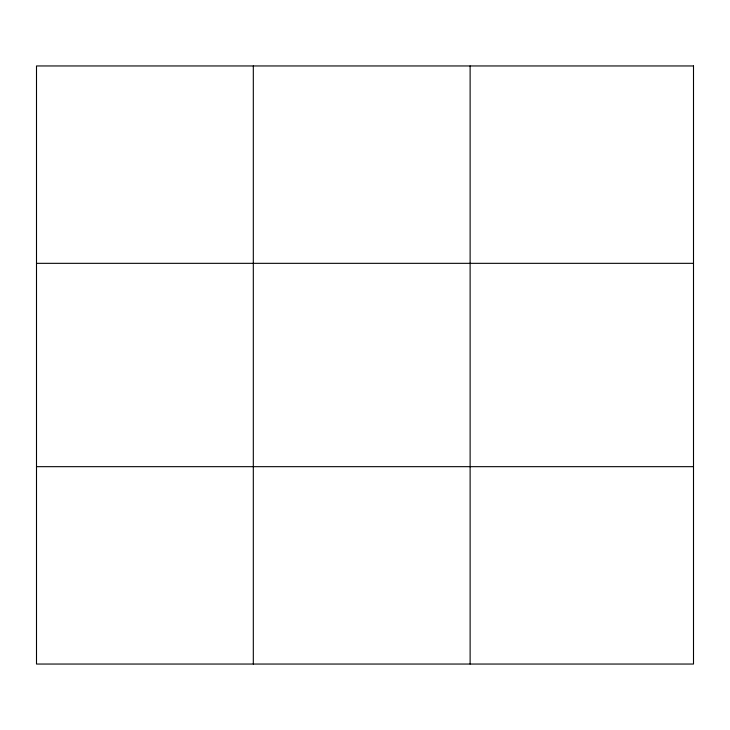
<?xml version="1.0" encoding="UTF-8"?>
<svg xmlns="http://www.w3.org/2000/svg" width="730" height="730" viewBox="0 0 730 730"><rect width="100%" height="100%" fill="white"/><g stroke="black" fill="none" stroke-linecap="round" stroke-linejoin="round"><path stroke-width="1.09" d="M253.31 664.044L253.31 65.956M470.12 664.044L470.12 65.956M36.5 263.329L693.5 263.329M36.5 466.671L693.5 466.671M693.5 65.956L693.5 664.044L36.5 664.044L36.5 65.956L693.5 65.956"/></g></svg>
